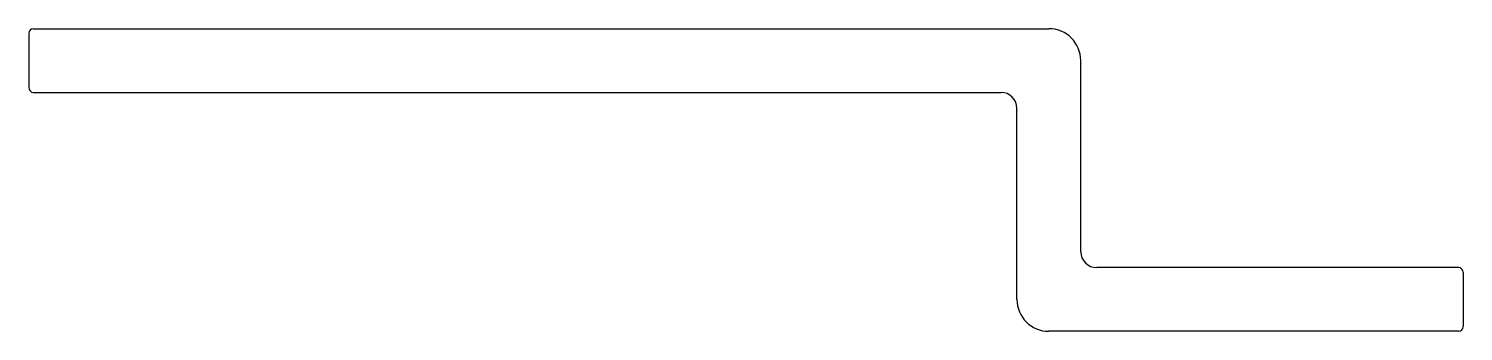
# Model space of a CAD drawing. Extents: x 1230.2 to 1320.2, y 2317.3 to 2336.3.
import ezdxf

# ---------------------------------------------------------------- set-up
doc = ezdxf.new("R2010")
doc.units = 0
doc.layers.get('0').update_dxf_attribs({"linetype": 'CONTINUOUS'})

msp = doc.modelspace()

# ---------------------------------------------------------------- linework, layer by layer
for p, q in [((1230.152, 2335.985), (1230.152, 2332.585)), ((1230.452, 2336.285), (1294.152, 2336.285)), ((1296.152, 2322.285), (1296.152, 2334.285)), ((1230.452, 2332.285), (1291.152, 2332.285)), ((1292.152, 2319.285), (1292.152, 2331.285)), ((1319.852, 2321.285), (1297.152, 2321.285)), ((1320.152, 2320.985), (1320.152, 2317.585)), ((1319.852, 2317.285), (1294.152, 2317.285))]:
    msp.add_line(p, q)
for centre, radius, start, end in [((1230.452, 2335.985), 0.3, 90, 180), ((1294.152, 2334.285), 2, 0, 90), ((1230.452, 2332.585), 0.3, 180, 270), ((1291.152, 2331.285), 1, 0, 90), ((1297.152, 2322.285), 1, 180, 270), ((1319.852, 2320.985), 0.3, 0, 90), ((1294.152, 2319.285), 2, 180, 270), ((1319.852, 2317.585), 0.3, 270, 0)]:
    msp.add_arc(centre, radius, start, end)

doc.saveas('drawing.dxf')
